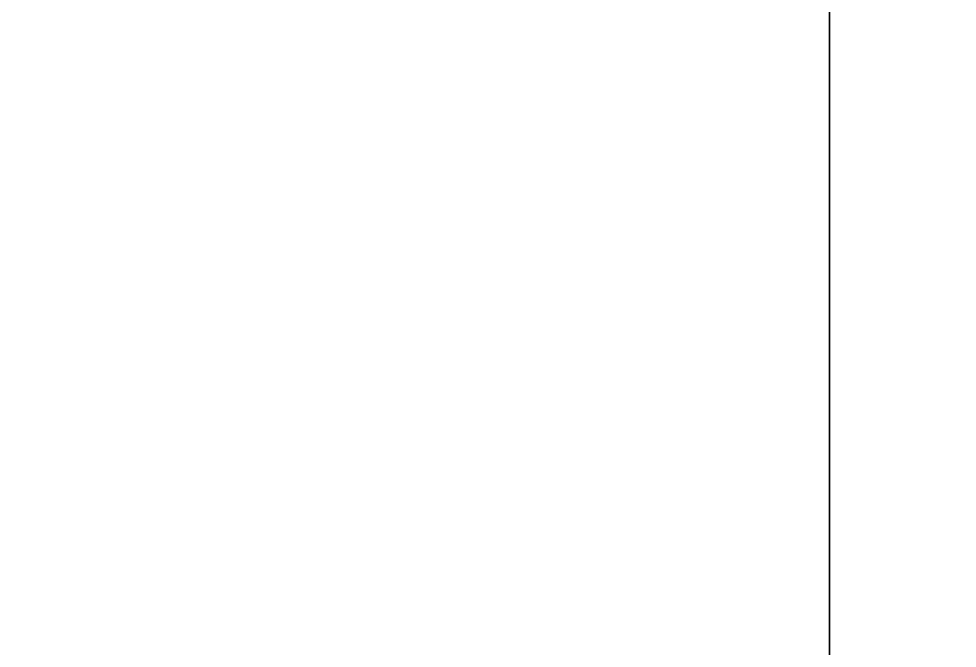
# Model space of a CAD drawing. Extents: x 0 to 5228, y -2725 to 0.
# Drawn here: x 4910.5 to 5035.5, y -663.8 to -580 of the extents above; entities that cross this region are included whole.
import ezdxf

# ---------------------------------------------------------------- set-up
doc = ezdxf.new("R2010")
doc.units = 0
for name, color, linetype in [('LAYER0', 7, 'CONTINUOUS'), ('LAYER1', 7, 'CONTINUOUS'), ('LAYER756', 7, 'CONTINUOUS'), ('LAYER809', 7, 'CONTINUOUS'), ('LAYER826', 7, 'CONTINUOUS'), ('LAYER827', 7, 'CONTINUOUS'), ('LAYER831', 7, 'CONTINUOUS'), ('LAYER832', 7, 'CONTINUOUS'), ('LAYER833', 7, 'CONTINUOUS'), ('LAYER834', 7, 'CONTINUOUS'), ('LAYER835', 7, 'CONTINUOUS')]:
    doc.layers.add(name, color=color, linetype=linetype)

msp = doc.modelspace()

# ---------------------------------------------------------------- linework, layer by layer
at = {"layer": 'LAYER0', "invisible_edges": 1}
for points in [[(5227.5, 0), (0, -2725.14), (0, 0), (5227.5, 0)], [(5227.5, -2725.14, 5), (0, 0, 5), (0, -2725.14, 5), (5227.5, -2725.14, 5)], [(0, 0, 5), (5227.5, -2725.14, 5), (5227.5, 0, 5), (0, 0, 5)], [(0, -2725.14), (5227.5, 0), (5227.5, -2725.14), (0, -2725.14)]]:
    msp.add_3dface(points, dxfattribs=at)
at = {"layer": 'LAYER756', "invisible_edges": 1}
for points in [[(5094.5, -150, 5), (4006.5, -700, 5), (4006.5, -150, 5), (5094.5, -150, 5)], [(4006.5, -700, 5), (5094.5, -150, 5), (5094.5, -700, 5), (4006.5, -700, 5)], [(5094.5, -700, 155), (4006.5, -150, 155), (4006.5, -700, 155), (5094.5, -700, 155)], [(4006.5, -150, 155), (5094.5, -700, 155), (5094.5, -150, 155), (4006.5, -150, 155)]]:
    msp.add_3dface(points, dxfattribs=at)
at = {"layer": 'LAYER809', "invisible_edges": 1}
for points in [[(5018.5, -330, 155), (5018.5, -730, 2475), (5018.5, -330, 2475), (5018.5, -330, 155)], [(5018.5, -730, 2475), (5018.5, -330, 155), (5018.5, -730, 155), (5018.5, -730, 2475)], [(5018.5, -330, 155), (5036.5, -730, 155), (5018.5, -730, 155), (5018.5, -330, 155)], [(5036.5, -730, 155), (5018.5, -330, 155), (5036.5, -330, 155), (5036.5, -730, 155)], [(5036.5, -330, 2475), (5018.5, -730, 2475), (5036.5, -730, 2475), (5036.5, -330, 2475)], [(5018.5, -730, 2475), (5036.5, -330, 2475), (5018.5, -330, 2475), (5018.5, -730, 2475)]]:
    msp.add_3dface(points, dxfattribs=at)
at = {"layer": 'LAYER826', "invisible_edges": 1}
for points in [[(5018.5, -330, 156), (4804.5, -730, 156), (4804.5, -330, 156), (5018.5, -330, 156)], [(4804.5, -730, 156), (5018.5, -330, 156), (5018.5, -730, 156), (4804.5, -730, 156)], [(5018.5, -730, 174), (4804.5, -330, 174), (4804.5, -730, 174), (5018.5, -730, 174)], [(4804.5, -330, 174), (5018.5, -730, 174), (5018.5, -330, 174), (4804.5, -330, 174)], [(5018.5, -330, 156), (5018.5, -730, 174), (5018.5, -730, 156), (5018.5, -330, 156)], [(5018.5, -730, 174), (5018.5, -330, 156), (5018.5, -330, 174), (5018.5, -730, 174)]]:
    msp.add_3dface(points, dxfattribs=at)
at = {"layer": 'LAYER827', "invisible_edges": 1}
for points in [[(4804.5, -330, 2474), (5018.5, -730, 2474), (5018.5, -330, 2474), (4804.5, -330, 2474)], [(5018.5, -730, 2474), (4804.5, -330, 2474), (4804.5, -730, 2474), (5018.5, -730, 2474)], [(4804.5, -730, 2456), (5018.5, -330, 2456), (5018.5, -730, 2456), (4804.5, -730, 2456)], [(5018.5, -330, 2456), (4804.5, -730, 2456), (4804.5, -330, 2456), (5018.5, -330, 2456)], [(5018.5, -330, 2456), (5018.5, -730, 2474), (5018.5, -730, 2456), (5018.5, -330, 2456)], [(5018.5, -730, 2474), (5018.5, -330, 2456), (5018.5, -330, 2474), (5018.5, -730, 2474)]]:
    msp.add_3dface(points, dxfattribs=at)
at = {"layer": 'LAYER831', "invisible_edges": 1}
for points in [[(4804.5, -354.6001, 1378), (5018.5, -710, 1378), (5018.5, -354.6001, 1378), (4804.5, -354.6001, 1378)], [(5018.5, -710, 1378), (4804.5, -354.6001, 1378), (4804.5, -710, 1378), (5018.5, -710, 1378)], [(4804.5, -710, 1360), (5018.5, -354.6001, 1360), (5018.5, -710, 1360), (4804.5, -710, 1360)], [(5018.5, -354.6001, 1360), (4804.5, -710, 1360), (4804.5, -354.6001, 1360), (5018.5, -354.6001, 1360)], [(5018.5, -354.6001, 1360), (5018.5, -710, 1378), (5018.5, -710, 1360), (5018.5, -354.6001, 1360)], [(5018.5, -710, 1378), (5018.5, -354.6001, 1360), (5018.5, -354.6001, 1378), (5018.5, -710, 1378)]]:
    msp.add_3dface(points, dxfattribs=at)
at = {"layer": 'LAYER832', "invisible_edges": 1}
for points in [[(4804.5, -354.6001, 940), (5018.5, -710, 940), (5018.5, -354.6001, 940), (4804.5, -354.6001, 940)], [(5018.5, -710, 940), (4804.5, -354.6001, 940), (4804.5, -710, 940), (5018.5, -710, 940)], [(4804.5, -710, 922), (5018.5, -354.6001, 922), (5018.5, -710, 922), (4804.5, -710, 922)], [(5018.5, -354.6001, 922), (4804.5, -710, 922), (4804.5, -354.6001, 922), (5018.5, -354.6001, 922)], [(5018.5, -354.6001, 922), (5018.5, -710, 940), (5018.5, -710, 922), (5018.5, -354.6001, 922)], [(5018.5, -710, 940), (5018.5, -354.6001, 922), (5018.5, -354.6001, 940), (5018.5, -710, 940)]]:
    msp.add_3dface(points, dxfattribs=at)
at = {"layer": 'LAYER833', "invisible_edges": 1}
for points in [[(4804.5, -354.6001, 557), (5018.5, -710, 557), (5018.5, -354.6001, 557), (4804.5, -354.6001, 557)], [(5018.5, -710, 557), (4804.5, -354.6001, 557), (4804.5, -710, 557), (5018.5, -710, 557)], [(4804.5, -710, 539), (5018.5, -354.6001, 539), (5018.5, -710, 539), (4804.5, -710, 539)], [(5018.5, -354.6001, 539), (4804.5, -710, 539), (4804.5, -354.6001, 539), (5018.5, -354.6001, 539)], [(5018.5, -354.6001, 539), (5018.5, -710, 557), (5018.5, -710, 539), (5018.5, -354.6001, 539)], [(5018.5, -710, 557), (5018.5, -354.6001, 539), (5018.5, -354.6001, 557), (5018.5, -710, 557)]]:
    msp.add_3dface(points, dxfattribs=at)
at = {"layer": 'LAYER834', "invisible_edges": 1}
for points in [[(4804.5, -354.6001, 2090), (5018.5, -710, 2090), (5018.5, -354.6001, 2090), (4804.5, -354.6001, 2090)], [(5018.5, -710, 2090), (4804.5, -354.6001, 2090), (4804.5, -710, 2090), (5018.5, -710, 2090)], [(4804.5, -710, 2072), (5018.5, -354.6001, 2072), (5018.5, -710, 2072), (4804.5, -710, 2072)], [(5018.5, -354.6001, 2072), (4804.5, -710, 2072), (4804.5, -354.6001, 2072), (5018.5, -354.6001, 2072)], [(5018.5, -354.6001, 2072), (5018.5, -710, 2090), (5018.5, -710, 2072), (5018.5, -354.6001, 2072)], [(5018.5, -710, 2090), (5018.5, -354.6001, 2072), (5018.5, -354.6001, 2090), (5018.5, -710, 2090)]]:
    msp.add_3dface(points, dxfattribs=at)
at = {"layer": 'LAYER835', "invisible_edges": 1}
for points in [[(4804.5, -354.6001, 1726), (5018.5, -710, 1726), (5018.5, -354.6001, 1726), (4804.5, -354.6001, 1726)], [(5018.5, -710, 1726), (4804.5, -354.6001, 1726), (4804.5, -710, 1726), (5018.5, -710, 1726)], [(4804.5, -710, 1708), (5018.5, -354.6001, 1708), (5018.5, -710, 1708), (4804.5, -710, 1708)], [(5018.5, -354.6001, 1708), (4804.5, -710, 1708), (4804.5, -354.6001, 1708), (5018.5, -354.6001, 1708)], [(5018.5, -354.6001, 1708), (5018.5, -710, 1726), (5018.5, -710, 1708), (5018.5, -354.6001, 1708)], [(5018.5, -710, 1726), (5018.5, -354.6001, 1708), (5018.5, -354.6001, 1726), (5018.5, -710, 1726)]]:
    msp.add_3dface(points, dxfattribs=at)

# ---------------------------------------------------------------- meshes
at = {"layer": 'LAYER1'}
mesh = msp.add_polymesh((6, 2), dxfattribs=at)
for k, corner in enumerate([(4927.5, -150, 2523), (977.5, -150, 2523), (4927.5, -330, 2523), (4927.5, -150, 2523), (5077.5, -330, 2523), (4927.5, -330, 2523), (5077.5, -2165, 2523), (5077.5, -330, 2523), (2281.5, -2165, 2523), (5077.5, -2165, 2523), (2281.5, -2315, 2523), (5227.5, -2315, 2523)]):
    mesh.set_mesh_vertex(divmod(k, 2), corner)

doc.saveas('drawing.dxf')
